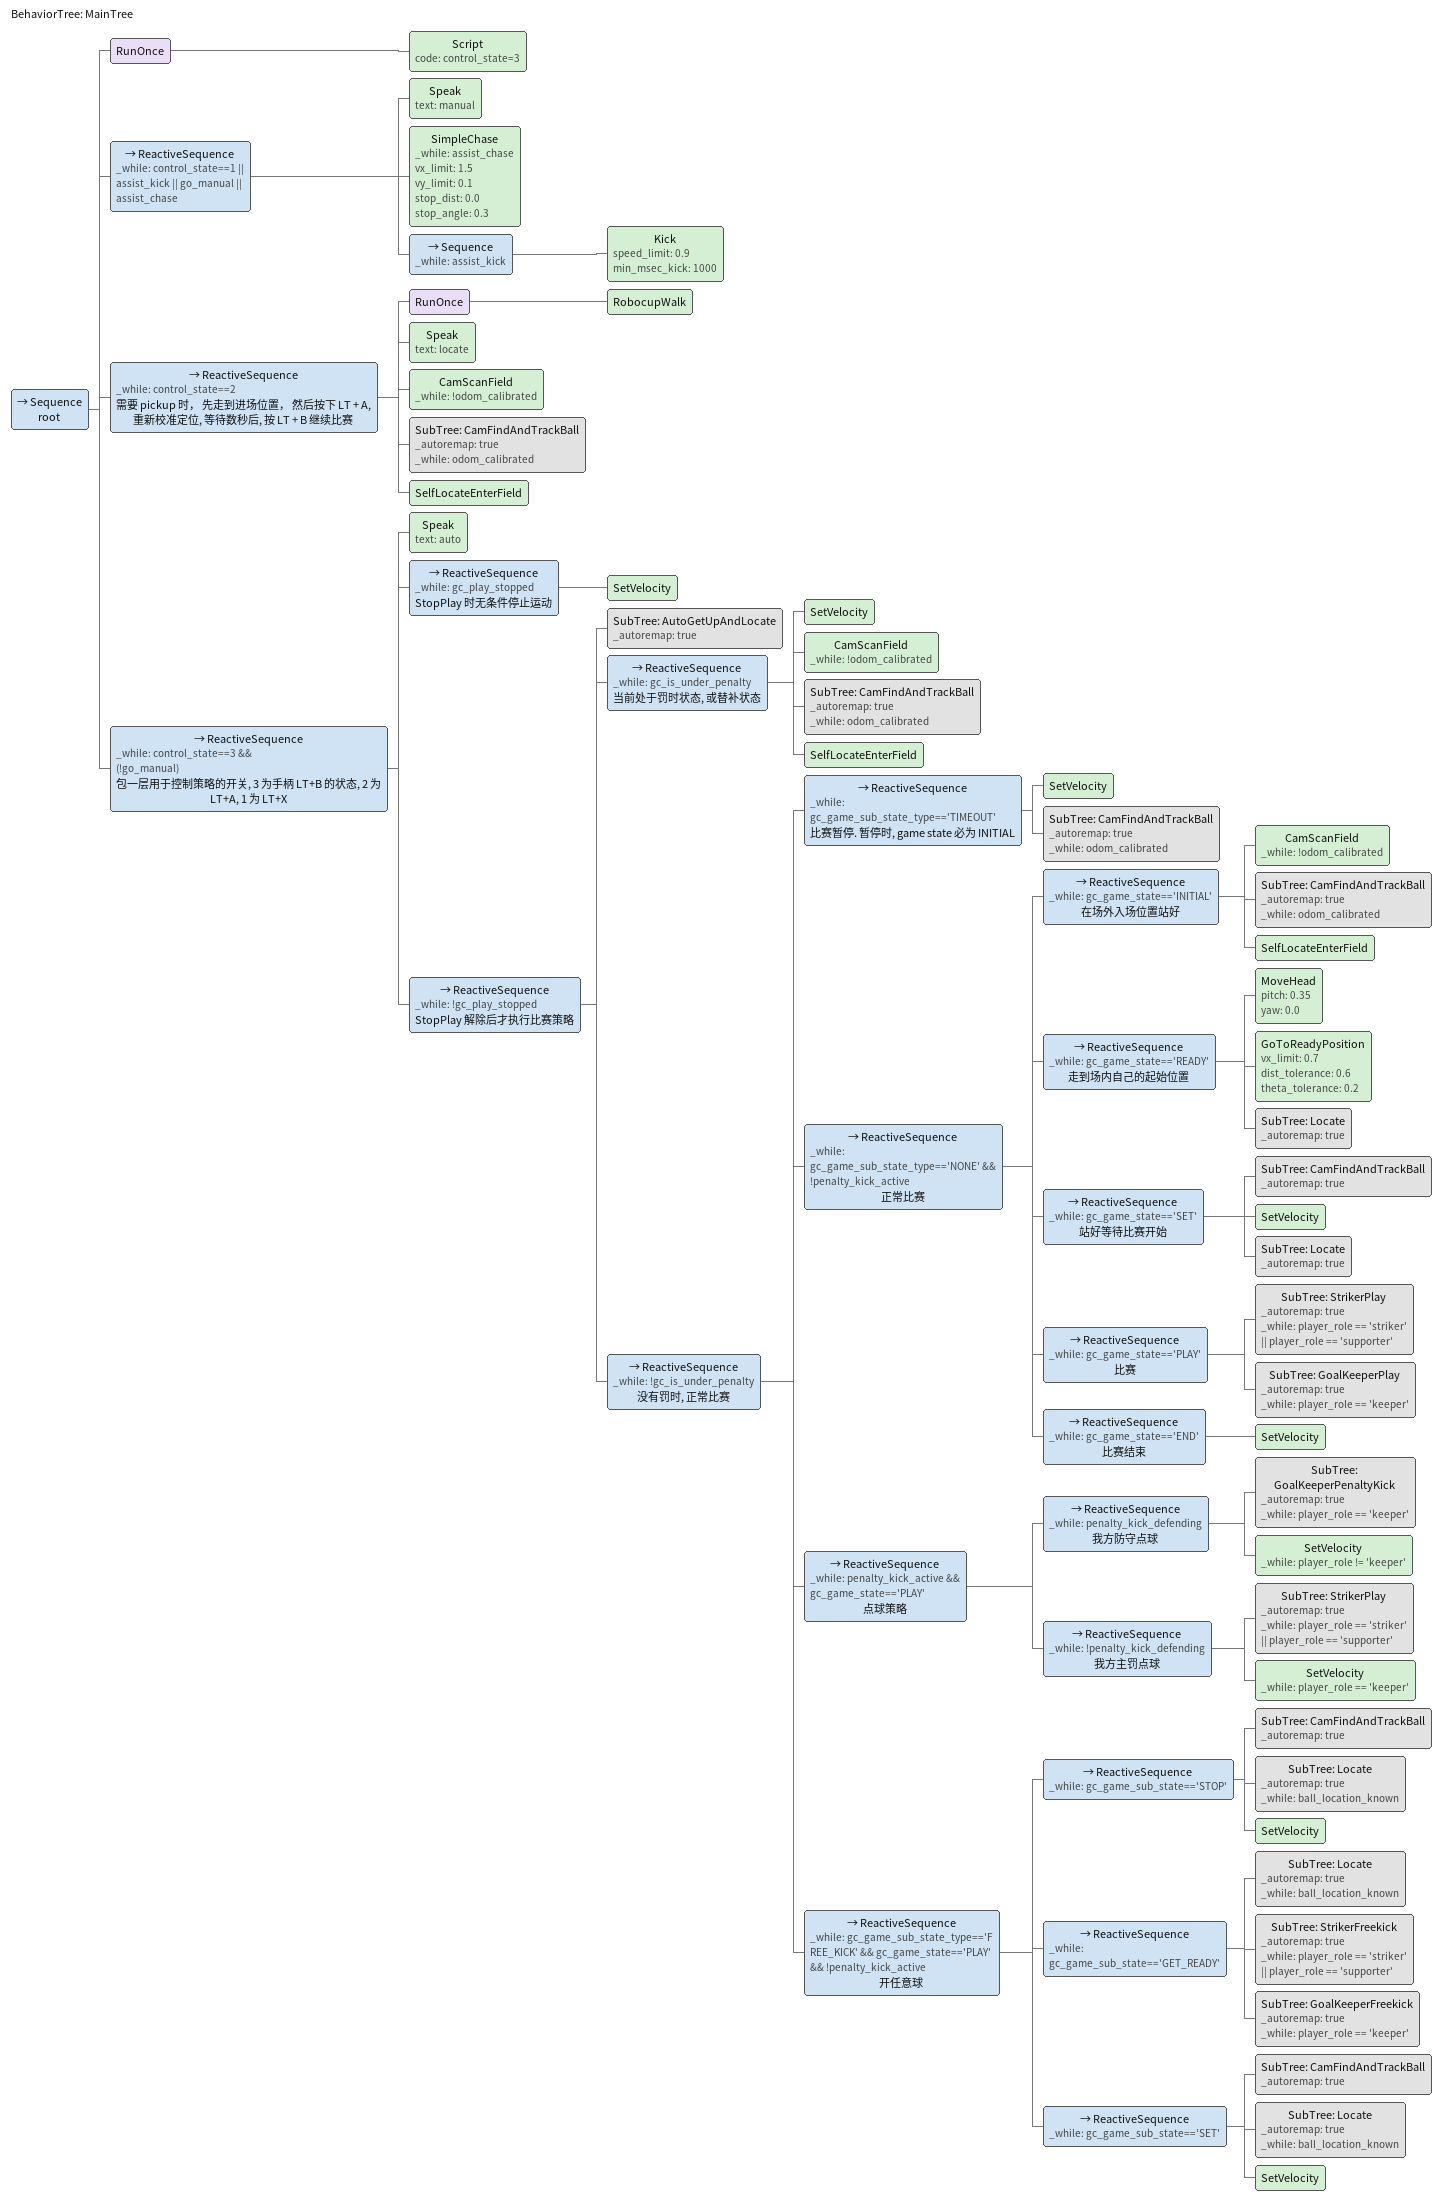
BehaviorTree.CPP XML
<!-- 正式比赛专用, 严格执行规则, 无法人工接管 -->

<root BTCPP_format="4">
    <include path="./subtrees/subtree_cam_find_and_track_ball.xml" />
    <include path="./subtrees/subtree_striker_play.xml" />
    <include path="./subtrees/subtree_goal_keeper_play.xml" />
    <include path="./subtrees/subtree_striker_freekick.xml" />
    <include path="./subtrees/subtree_goal_keeper_freekick.xml" />
    <include path="./subtrees/subtree_goal_keeper_penalty_kick.xml" />
    <include path="./subtrees/subtree_locate.xml" />
    <include path="./subtrees/subtree_auto_standup_and_locate.xml" />
    <BehaviorTree ID="MainTree">
        <Sequence name="root">
            <RunOnce><Script code="control_state=3" /></RunOnce>
            <ReactiveSequence _while="control_state==1 || assist_kick || go_manual || assist_chase" >
                <Speak text="manual" />
                <SimpleChase _while="assist_chase" vx_limit="1.5" vy_limit="0.1" stop_dist="0.0" stop_angle="0.3" />
                <Sequence _while="assist_kick">
                    <Kick speed_limit="0.9" min_msec_kick="1000"/>
               </Sequence>
            </ReactiveSequence>

            <ReactiveSequence _while="control_state==2" name="需要 pickup 时， 先走到进场位置， 然后按下 LT + A, 重新校准定位, 等待数秒后, 按 LT + B 继续比赛">
                <RunOnce><RobocupWalk /></RunOnce>
                <Speak text="locate" />
                <CamScanField _while="!odom_calibrated" />
                <SubTree ID="CamFindAndTrackBall" _autoremap="true" _while="odom_calibrated" />
                <SelfLocateEnterField />

            </ReactiveSequence>

            <ReactiveSequence _while="control_state==3 &amp;&amp; (!go_manual)" name="包一层用于控制策略的开关, 3 为手柄 LT+B 的状态, 2 为 LT+A, 1 为 LT+X">
                <Speak text="auto" />
                <ReactiveSequence _while="gc_play_stopped" name="StopPlay 时无条件停止运动">
                    <SetVelocity />
                </ReactiveSequence>

                <ReactiveSequence _while="!gc_play_stopped" name="StopPlay 解除后才执行比赛策略">
                    <SubTree ID="AutoGetUpAndLocate" _autoremap="true" />
                    <ReactiveSequence _while="gc_is_under_penalty" name="当前处于罚时状态, 或替补状态">
                        <SetVelocity />
                        <CamScanField _while="!odom_calibrated" />
                        <SubTree ID="CamFindAndTrackBall" _autoremap="true" _while="odom_calibrated" />
                        <SelfLocateEnterField />
                    </ReactiveSequence>

                    <ReactiveSequence _while="!gc_is_under_penalty" name="没有罚时, 正常比赛">
                    <ReactiveSequence _while="gc_game_sub_state_type=='TIMEOUT'" name="比赛暂停. 暂停时, game state 必为 INITIAL">
                        <SetVelocity />
                        <SubTree ID="CamFindAndTrackBall" _autoremap="true" _while="odom_calibrated" />
                    </ReactiveSequence>

                    <ReactiveSequence _while="gc_game_sub_state_type=='NONE' &amp;&amp; !penalty_kick_active" name="正常比赛">
                        <ReactiveSequence _while="gc_game_state=='INITIAL'" name="在场外入场位置站好">
                            <CamScanField _while="!odom_calibrated"/>
                            <SubTree ID="CamFindAndTrackBall" _autoremap="true" _while="odom_calibrated" />
                            <SelfLocateEnterField />
                        </ReactiveSequence>

                        <ReactiveSequence _while="gc_game_state=='READY'" name="走到场内自己的起始位置">
                            <MoveHead pitch="0.35" yaw="0.0" />
                            <GoToReadyPosition  vx_limit="0.7" dist_tolerance="0.6" theta_tolerance="0.2" />
                            <SubTree ID="Locate" _autoremap="true" />
                        </ReactiveSequence>

                        <ReactiveSequence _while="gc_game_state=='SET'" name="站好等待比赛开始">
                            <SubTree ID="CamFindAndTrackBall" _autoremap="true" />
                            <SetVelocity />
                            <SubTree ID="Locate" _autoremap="true" />
                        </ReactiveSequence>

                        <ReactiveSequence _while="gc_game_state=='PLAY'" name="比赛">
                            <SubTree ID="StrikerPlay" _autoremap="true" _while="player_role == 'striker' || player_role == 'supporter'" />
                            <SubTree ID="GoalKeeperPlay" _autoremap="true" _while="player_role == 'keeper'" />
                        </ReactiveSequence>

                        <ReactiveSequence _while="gc_game_state=='END'" name="比赛结束">
                            <SetVelocity />
                        </ReactiveSequence>

                    </ReactiveSequence>

                    <ReactiveSequence _while="penalty_kick_active &amp;&amp; gc_game_state=='PLAY'" name="点球策略">
                        <ReactiveSequence _while="penalty_kick_defending" name="我方防守点球">
                            <SubTree ID="GoalKeeperPenaltyKick" _autoremap="true" _while="player_role == 'keeper'" />
                            <SetVelocity _while="player_role != 'keeper'" />
                        </ReactiveSequence>
                        <ReactiveSequence _while="!penalty_kick_defending" name="我方主罚点球">
                            <SubTree ID="StrikerPlay" _autoremap="true" _while="player_role == 'striker' || player_role == 'supporter'" />
                            <SetVelocity _while="player_role == 'keeper'" />
                        </ReactiveSequence>
                    </ReactiveSequence>

                    <ReactiveSequence _while="gc_game_sub_state_type=='FREE_KICK' &amp;&amp; gc_game_state=='PLAY' &amp;&amp; !penalty_kick_active" name="开任意球">
                        <ReactiveSequence _while="gc_game_sub_state=='STOP'">
                            <SubTree ID="CamFindAndTrackBall" _autoremap="true" />
                            <SubTree ID="Locate" _autoremap="true" _while="ball_location_known"/>
                            <SetVelocity />
                        </ReactiveSequence>
                        <ReactiveSequence _while="gc_game_sub_state=='GET_READY'">
                            <SubTree ID="Locate" _autoremap="true" _while="ball_location_known" />
                            <SubTree ID="StrikerFreekick" _autoremap="true" _while="player_role == 'striker' || player_role == 'supporter'" />
                            <SubTree ID="GoalKeeperFreekick" _autoremap="true" _while="player_role == 'keeper'"/>
                        </ReactiveSequence>
                        <ReactiveSequence _while="gc_game_sub_state=='SET'">
                            <SubTree ID="CamFindAndTrackBall" _autoremap="true" />
                            <SubTree ID="Locate" _autoremap="true" _while="ball_location_known" />
                            <SetVelocity />
                        </ReactiveSequence>
                    </ReactiveSequence>

                    </ReactiveSequence>
                </ReactiveSequence>
            </ReactiveSequence>
        </Sequence>
    </BehaviorTree>
</root>
